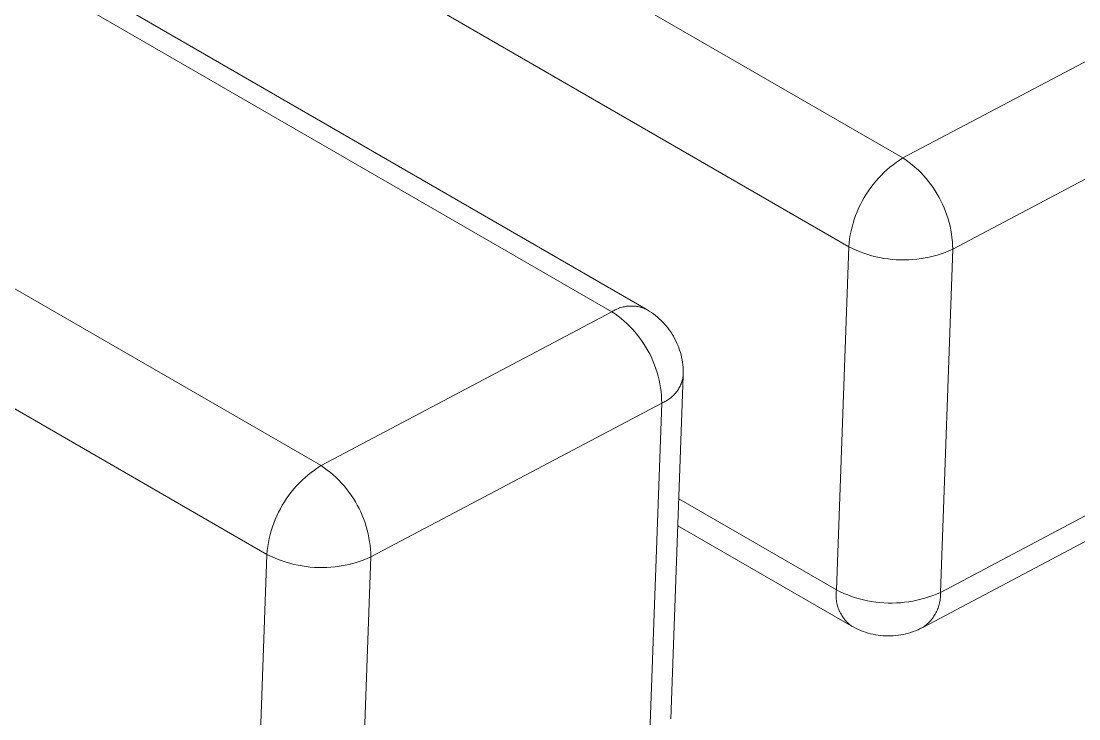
# Model space of a CAD drawing. Header units: inches. Extents: x -16 to 183, y -17 to 123.
# Drawn here: x 27.006 to 28.866, y -0.614 to 0.613 of the extents above; entities that cross this region are included whole.
import ezdxf

# ---------------------------------------------------------------- set-up
doc = ezdxf.new("R2010")
doc.units = ezdxf.units.IN
doc.layers.add('ZANO_R', color=7, linetype='Continuous', lineweight=0)

msp = doc.modelspace()

# ---------------------------------------------------------------- linework, layer by layer
at = {"layer": 'ZANO_R'}
for p, q in [((-4.17393, 19.26898), (28.55638, 0.37213)), ((28.46118, 0.21614), (-4.26914, 19.113)), ((28.04485, 0.10176), (-4.68546, 18.99862)), ((-4.62361, 19.00227), (28.10503, 0.10638)), ((-5.19698, 18.72825), (27.53333, -0.1686)), ((27.43812, -0.32459), (-5.29219, 18.57227)), ((28.55638, 0.37213), (29.06791, 0.64249)), ((29.15547, 0.482), (28.64394, 0.21164)), ((28.55047, 0.36833), (28.55638, 0.37213)), ((28.55638, 0.37213), (28.56199, 0.36829)), ((28.52824, 0.35118), (28.53357, 0.35576)), ((28.53357, 0.35576), (28.53906, 0.36015)), ((28.53906, 0.36015), (28.54469, 0.36434)), ((28.54469, 0.36434), (28.55047, 0.36833)), ((28.56199, 0.36829), (28.56746, 0.36425)), ((28.56746, 0.36425), (28.57278, 0.36003)), ((28.57278, 0.36003), (28.57796, 0.35563)), ((28.57796, 0.35563), (28.58298, 0.35104)), ((28.50861, 0.33112), (28.51325, 0.33639)), ((28.51325, 0.33639), (28.51808, 0.34149)), ((28.51808, 0.34149), (28.52307, 0.34643)), ((28.52307, 0.34643), (28.52824, 0.35118)), ((28.58298, 0.35104), (28.58783, 0.34629)), ((28.58783, 0.34629), (28.59252, 0.34137)), ((28.59252, 0.34137), (28.59703, 0.33629)), ((28.59703, 0.33629), (28.60137, 0.33105)), ((28.49582, 0.31438), (28.49989, 0.3201)), ((28.49989, 0.3201), (28.50416, 0.32569)), ((28.50416, 0.32569), (28.50861, 0.33112)), ((28.60137, 0.33105), (28.60551, 0.32567)), ((28.60551, 0.32567), (28.60947, 0.32014)), ((28.60947, 0.32014), (28.61323, 0.31448)), ((28.48485, 0.2964), (28.4883, 0.30252)), ((28.4883, 0.30252), (28.49196, 0.30851)), ((28.49196, 0.30851), (28.49582, 0.31438)), ((28.61323, 0.31448), (28.61679, 0.3087)), ((28.61679, 0.3087), (28.62015, 0.30279)), ((28.62015, 0.30279), (28.6233, 0.29677)), ((28.47581, 0.27738), (28.4786, 0.28382)), ((28.4786, 0.28382), (28.48162, 0.29017)), ((28.48162, 0.29017), (28.48485, 0.2964)), ((28.6233, 0.29677), (28.62624, 0.29064)), ((28.62624, 0.29064), (28.62896, 0.28441)), ((28.62896, 0.28441), (28.63147, 0.2781)), ((28.46881, 0.25751), (28.47091, 0.26421)), ((28.47091, 0.26421), (28.47325, 0.27084)), ((28.47325, 0.27084), (28.47581, 0.27738)), ((28.63147, 0.2781), (28.63375, 0.27169)), ((28.63375, 0.27169), (28.63581, 0.26522)), ((28.63581, 0.26522), (28.63764, 0.25867)), ((28.46391, 0.23703), (28.4653, 0.24391)), ((28.4653, 0.24391), (28.46694, 0.25074)), ((28.46694, 0.25074), (28.46881, 0.25751)), ((28.63764, 0.25867), (28.63924, 0.25207)), ((28.63924, 0.25207), (28.64061, 0.24541)), ((28.64061, 0.24541), (28.64175, 0.23871)), ((28.46184, 0.22313), (28.46276, 0.2301)), ((28.46276, 0.2301), (28.46391, 0.23703)), ((28.64175, 0.23871), (28.64265, 0.23198)), ((28.64265, 0.23198), (28.64332, 0.22521)), ((28.64332, 0.22521), (28.64375, 0.21843)), ((28.43956, -0.387), (28.46118, 0.21614)), ((28.46118, 0.21614), (28.46184, 0.22313)), ((28.4677, 0.21293), (28.46118, 0.21614)), ((28.47434, 0.20995), (28.4677, 0.21293)), ((28.48107, 0.20719), (28.47434, 0.20995)), ((28.48789, 0.20467), (28.48107, 0.20719)), ((28.4948, 0.20239), (28.48789, 0.20467)), ((28.64394, 0.21164), (28.62233, -0.3915)), ((28.63049, 0.2061), (28.62363, 0.20368)), ((28.63727, 0.20875), (28.63049, 0.2061)), ((28.64394, 0.21164), (28.63727, 0.20875)), ((28.64375, 0.21843), (28.64394, 0.21164)), ((28.50178, 0.20035), (28.4948, 0.20239)), ((28.50883, 0.19855), (28.50178, 0.20035)), ((28.51594, 0.197), (28.50883, 0.19855)), ((28.5231, 0.1957), (28.51594, 0.197)), ((28.53029, 0.19464), (28.5231, 0.1957)), ((28.53752, 0.19383), (28.53029, 0.19464)), ((28.54478, 0.19328), (28.53752, 0.19383)), ((28.55204, 0.19297), (28.54478, 0.19328)), ((28.55932, 0.19292), (28.55204, 0.19297)), ((28.56659, 0.19312), (28.55932, 0.19292)), ((28.57385, 0.19357), (28.56659, 0.19312)), ((28.58109, 0.19427), (28.57385, 0.19357)), ((28.5883, 0.19522), (28.58109, 0.19427)), ((28.59548, 0.19642), (28.5883, 0.19522)), ((28.60261, 0.19787), (28.59548, 0.19642)), ((28.60968, 0.19956), (28.60261, 0.19787)), ((28.61669, 0.2015), (28.60968, 0.19956)), ((28.62363, 0.20368), (28.61669, 0.2015)), ((28.07098, 0.11141), (28.07313, 0.11165)), ((28.07313, 0.11165), (28.07529, 0.11181)), ((28.07529, 0.11181), (28.07745, 0.1119)), ((28.07745, 0.1119), (28.07961, 0.11192)), ((28.07961, 0.11192), (28.08177, 0.11186)), ((28.08177, 0.11186), (28.08392, 0.11172)), ((28.08392, 0.11172), (28.08607, 0.11151)), ((27.53333, -0.1686), (28.04485, 0.10176)), ((28.04485, 0.10176), (28.04668, 0.10291)), ((28.04485, 0.10176), (28.05046, 0.09792)), ((28.04668, 0.10291), (28.04855, 0.104)), ((28.04855, 0.104), (28.05045, 0.10502)), ((28.05045, 0.10502), (28.05239, 0.10598)), ((28.05046, 0.09792), (28.05593, 0.09389)), ((28.05239, 0.10598), (28.05436, 0.10686)), ((28.05436, 0.10686), (28.05636, 0.10768)), ((28.05593, 0.09389), (28.06126, 0.08967)), ((28.05636, 0.10768), (28.05839, 0.10843)), ((28.05839, 0.10843), (28.06044, 0.10911)), ((28.06044, 0.10911), (28.06252, 0.10971)), ((28.06252, 0.10971), (28.06461, 0.11025)), ((28.06461, 0.11025), (28.06672, 0.11071)), ((28.06672, 0.11071), (28.06885, 0.1111)), ((28.06885, 0.1111), (28.07098, 0.11141)), ((28.08607, 0.11151), (28.08822, 0.11123)), ((28.08822, 0.11123), (28.09035, 0.11087)), ((28.09035, 0.11087), (28.09246, 0.11044)), ((28.09246, 0.11044), (28.09457, 0.10993)), ((28.09457, 0.10993), (28.09665, 0.10935)), ((28.09665, 0.10935), (28.09871, 0.1087)), ((28.09871, 0.1087), (28.10075, 0.10798)), ((28.10075, 0.10798), (28.10276, 0.10719)), ((28.10276, 0.10719), (28.10474, 0.10633)), ((28.10474, 0.10633), (28.10669, 0.1054)), ((28.1067, 0.10541), (28.11047, 0.1031)), ((28.11047, 0.1031), (28.11417, 0.10065)), ((28.11417, 0.10065), (28.11778, 0.09808)), ((28.11778, 0.09808), (28.1213, 0.09539)), ((28.1213, 0.09539), (28.12472, 0.09258)), ((28.06126, 0.08967), (28.06643, 0.08526)), ((28.06643, 0.08526), (28.07145, 0.08068)), ((28.07145, 0.08068), (28.07631, 0.07592)), ((28.07631, 0.07592), (28.08099, 0.071)), ((28.12472, 0.09258), (28.12805, 0.08965)), ((28.12805, 0.08965), (28.13127, 0.08661)), ((28.13127, 0.08661), (28.13439, 0.08347)), ((28.13439, 0.08347), (28.1374, 0.08021)), ((28.1374, 0.08021), (28.1403, 0.07686)), ((28.1403, 0.07686), (28.14307, 0.07341)), ((28.08099, 0.071), (28.08551, 0.06592)), ((28.08551, 0.06592), (28.08984, 0.06069)), ((28.08984, 0.06069), (28.09399, 0.0553)), ((28.14307, 0.07341), (28.14573, 0.06986)), ((28.14573, 0.06986), (28.14827, 0.06623)), ((28.14827, 0.06623), (28.15068, 0.06251)), ((28.15068, 0.06251), (28.15296, 0.05871)), ((28.15296, 0.05871), (28.15511, 0.05484)), ((28.09399, 0.0553), (28.09794, 0.04978)), ((28.09794, 0.04978), (28.10171, 0.04412)), ((28.10171, 0.04412), (28.10527, 0.03833)), ((28.10527, 0.03833), (28.10863, 0.03242)), ((28.15511, 0.05484), (28.15713, 0.05089)), ((28.15713, 0.05089), (28.15901, 0.04688)), ((28.15901, 0.04688), (28.16075, 0.04281)), ((28.16075, 0.04281), (28.16235, 0.03868)), ((28.16235, 0.03868), (28.1638, 0.03449)), ((28.10863, 0.03242), (28.11178, 0.0264)), ((28.11178, 0.0264), (28.11472, 0.02027)), ((28.11472, 0.02027), (28.11744, 0.01405)), ((28.1638, 0.03449), (28.16512, 0.03026)), ((28.16512, 0.03026), (28.16628, 0.02599)), ((28.16628, 0.02599), (28.1673, 0.02167)), ((28.1673, 0.02167), (28.16818, 0.01733)), ((28.11744, 0.01405), (28.11994, 0.00773)), ((28.11994, 0.00773), (28.12223, 0.00133)), ((28.12223, 0.00133), (28.12428, -0.00515)), ((28.16818, 0.01733), (28.1689, 0.01296)), ((28.1689, 0.01296), (28.16947, 0.00856)), ((28.16947, 0.00856), (28.16989, 0.00415)), ((28.16989, 0.00415), (28.17016, -0.00027)), ((28.12428, -0.00515), (28.12611, -0.01169)), ((28.12611, -0.01169), (28.12772, -0.0183)), ((28.12772, -0.0183), (28.12909, -0.02495)), ((28.17019, -0.01098), (28.14859, -0.61372)), ((28.16879, -0.01719), (28.16826, -0.01916)), ((28.16925, -0.01519), (28.16879, -0.01719)), ((28.16965, -0.01318), (28.16925, -0.01519)), ((28.16997, -0.01116), (28.16965, -0.01318)), ((28.17023, -0.00913), (28.16997, -0.01116)), ((28.17016, -0.00027), (28.17028, -0.0047)), ((28.17028, -0.0047), (28.17025, -0.00913)), ((28.12909, -0.02495), (28.13022, -0.03165)), ((28.13022, -0.03165), (28.13113, -0.03839)), ((28.16058, -0.03584), (28.15943, -0.03753)), ((28.16168, -0.03411), (28.16058, -0.03584)), ((28.16272, -0.03235), (28.16168, -0.03411)), ((28.1637, -0.03055), (28.16272, -0.03235)), ((28.16462, -0.02872), (28.1637, -0.03055)), ((28.16548, -0.02686), (28.16462, -0.02872)), ((28.16627, -0.02497), (28.16548, -0.02686)), ((28.167, -0.02306), (28.16627, -0.02497)), ((28.16766, -0.02112), (28.167, -0.02306)), ((28.16826, -0.01916), (28.16766, -0.02112)), ((28.13113, -0.03839), (28.13179, -0.04515)), ((28.13179, -0.04515), (28.13222, -0.05193)), ((28.13222, -0.05193), (28.13242, -0.05873)), ((28.13981, -0.0552), (28.138, -0.05618)), ((28.14157, -0.05417), (28.13981, -0.0552)), ((28.1433, -0.05307), (28.14157, -0.05417)), ((28.145, -0.05192), (28.1433, -0.05307)), ((28.14665, -0.05071), (28.145, -0.05192)), ((28.14826, -0.04945), (28.14665, -0.05071)), ((28.14983, -0.04813), (28.14826, -0.04945)), ((28.15135, -0.04676), (28.14983, -0.04813)), ((28.15282, -0.04534), (28.15135, -0.04676)), ((28.15425, -0.04387), (28.15282, -0.04534)), ((28.15562, -0.04235), (28.15425, -0.04387)), ((28.15694, -0.04079), (28.15562, -0.04235)), ((28.15821, -0.03918), (28.15694, -0.04079)), ((28.15943, -0.03753), (28.15821, -0.03918)), ((28.13242, -0.05873), (27.62089, -0.32909)), ((28.1108, -0.66187), (28.13242, -0.05873)), ((28.13431, -0.05794), (28.13242, -0.05873)), ((28.13617, -0.05709), (28.13431, -0.05794)), ((28.138, -0.05618), (28.13617, -0.05709)), ((28.62233, -0.3915), (29.13385, -0.12114)), ((27.50519, -0.18955), (27.51052, -0.18497)), ((27.51052, -0.18497), (27.516, -0.18058)), ((27.516, -0.18058), (27.52164, -0.17639)), ((27.52164, -0.17639), (27.52742, -0.1724)), ((27.52742, -0.1724), (27.53333, -0.1686)), ((27.53333, -0.1686), (27.53894, -0.17244)), ((27.53894, -0.17244), (27.54441, -0.17648)), ((27.54441, -0.17648), (27.54973, -0.1807)), ((27.54973, -0.1807), (27.55491, -0.1851)), ((27.55491, -0.1851), (27.55993, -0.18969)), ((29.10258, -0.1828), (28.59132, -0.45303)), ((27.48556, -0.20962), (27.4902, -0.20434)), ((27.4902, -0.20434), (27.49502, -0.19924)), ((27.49502, -0.19924), (27.50002, -0.1943)), ((27.50002, -0.1943), (27.50519, -0.18955)), ((27.55993, -0.18969), (27.56478, -0.19444)), ((27.56478, -0.19444), (27.56947, -0.19936)), ((27.56947, -0.19936), (27.57398, -0.20444)), ((27.57398, -0.20444), (27.57831, -0.20968)), ((27.47277, -0.22635), (27.47684, -0.22063)), ((27.47684, -0.22063), (27.4811, -0.21504)), ((27.4811, -0.21504), (27.48556, -0.20962)), ((27.57831, -0.20968), (27.58246, -0.21506)), ((27.58246, -0.21506), (27.58642, -0.22059)), ((27.58642, -0.22059), (27.59018, -0.22625)), ((27.4618, -0.24433), (27.46525, -0.23821)), ((27.46525, -0.23821), (27.46891, -0.23222)), ((27.46891, -0.23222), (27.47277, -0.22635)), ((27.59018, -0.22625), (27.59374, -0.23203)), ((27.59374, -0.23203), (27.5971, -0.23794)), ((27.5971, -0.23794), (27.60025, -0.24396)), ((28.16245, -0.22701), (28.43956, -0.387)), ((27.45276, -0.26335), (27.45555, -0.25691)), ((27.45555, -0.25691), (27.45857, -0.25057)), ((27.45857, -0.25057), (27.4618, -0.24433)), ((27.60025, -0.24396), (27.60319, -0.25009)), ((27.60319, -0.25009), (27.60591, -0.25632)), ((27.60591, -0.25632), (27.60842, -0.26264)), ((27.44575, -0.28322), (27.44786, -0.27652)), ((27.44786, -0.27652), (27.45019, -0.26989)), ((27.45019, -0.26989), (27.45276, -0.26335)), ((27.60842, -0.26264), (27.6107, -0.26904)), ((27.6107, -0.26904), (27.61276, -0.27551)), ((27.61276, -0.27551), (27.61459, -0.28206)), ((28.4652, -0.45008), (28.16075, -0.27431)), ((27.44086, -0.3037), (27.44225, -0.29682)), ((27.44225, -0.29682), (27.44388, -0.28999)), ((27.44388, -0.28999), (27.44575, -0.28322)), ((27.61459, -0.28206), (27.61619, -0.28866)), ((27.61619, -0.28866), (27.61756, -0.29532)), ((27.61756, -0.29532), (27.6187, -0.30202)), ((27.43879, -0.3176), (27.4397, -0.31063)), ((27.4397, -0.31063), (27.44086, -0.3037)), ((27.6187, -0.30202), (27.6196, -0.30875)), ((27.6196, -0.30875), (27.62027, -0.31552)), ((27.62027, -0.31552), (27.6207, -0.3223)), ((27.4165, -0.92773), (27.43812, -0.32459)), ((27.43812, -0.32459), (27.43879, -0.3176)), ((27.44465, -0.3278), (27.43812, -0.32459)), ((27.45128, -0.33079), (27.44465, -0.3278)), ((27.45802, -0.33354), (27.45128, -0.33079)), ((27.46484, -0.33606), (27.45802, -0.33354)), ((27.62089, -0.32909), (27.59927, -0.93223)), ((27.60744, -0.33463), (27.60058, -0.33705)), ((27.61422, -0.33198), (27.60744, -0.33463)), ((27.62089, -0.32909), (27.61422, -0.33198)), ((27.6207, -0.3223), (27.62089, -0.32909)), ((27.47175, -0.33834), (27.46484, -0.33606)), ((27.47873, -0.34038), (27.47175, -0.33834)), ((27.48578, -0.34218), (27.47873, -0.34038)), ((27.49289, -0.34373), (27.48578, -0.34218)), ((27.50004, -0.34503), (27.49289, -0.34373)), ((27.50724, -0.34609), (27.50004, -0.34503)), ((27.51447, -0.3469), (27.50724, -0.34609)), ((27.52172, -0.34745), (27.51447, -0.3469)), ((27.52899, -0.34776), (27.52172, -0.34745)), ((27.53627, -0.34781), (27.52899, -0.34776)), ((27.54354, -0.34761), (27.53627, -0.34781)), ((27.5508, -0.34716), (27.54354, -0.34761)), ((27.55804, -0.34646), (27.5508, -0.34716)), ((27.56525, -0.34551), (27.55804, -0.34646)), ((27.57243, -0.34431), (27.56525, -0.34551)), ((27.57956, -0.34286), (27.57243, -0.34431)), ((27.58663, -0.34117), (27.57956, -0.34286)), ((27.59364, -0.33923), (27.58663, -0.34117)), ((27.60058, -0.33705), (27.59364, -0.33923)), ((28.43906, -0.39165), (28.43927, -0.38932)), ((28.43927, -0.38932), (28.43956, -0.387)), ((28.44608, -0.39021), (28.43956, -0.387)), ((28.45272, -0.3932), (28.44608, -0.39021)), ((28.43889, -0.39632), (28.43893, -0.39399)), ((28.43892, -0.39866), (28.43889, -0.39632)), ((28.43904, -0.401), (28.43892, -0.39866)), ((28.43893, -0.39399), (28.43906, -0.39165)), ((28.43923, -0.40333), (28.43904, -0.401)), ((28.43951, -0.40565), (28.43923, -0.40333)), ((28.43987, -0.40796), (28.43951, -0.40565)), ((28.44031, -0.41026), (28.43987, -0.40796)), ((28.45945, -0.39595), (28.45272, -0.3932)), ((28.46627, -0.39847), (28.45945, -0.39595)), ((28.47318, -0.40075), (28.46627, -0.39847)), ((28.48016, -0.40279), (28.47318, -0.40075)), ((28.48721, -0.40459), (28.48016, -0.40279)), ((28.49432, -0.40614), (28.48721, -0.40459)), ((28.50148, -0.40744), (28.49432, -0.40614)), ((28.50867, -0.4085), (28.50148, -0.40744)), ((28.5159, -0.40931), (28.50867, -0.4085)), ((28.55947, -0.40887), (28.55223, -0.40957)), ((28.56668, -0.40792), (28.55947, -0.40887)), ((28.57386, -0.40672), (28.56668, -0.40792)), ((28.58099, -0.40527), (28.57386, -0.40672)), ((28.58806, -0.40358), (28.58099, -0.40527)), ((28.59507, -0.40164), (28.58806, -0.40358)), ((28.60201, -0.39946), (28.59507, -0.40164)), ((28.60888, -0.39705), (28.60201, -0.39946)), ((28.61565, -0.39439), (28.60888, -0.39705)), ((28.62233, -0.3915), (28.61565, -0.39439)), ((28.62133, -0.40773), (28.62087, -0.41001)), ((28.6217, -0.40543), (28.62133, -0.40773)), ((28.622, -0.40312), (28.6217, -0.40543)), ((28.62223, -0.40081), (28.622, -0.40312)), ((28.62237, -0.39848), (28.62223, -0.40081)), ((28.62233, -0.3915), (28.62242, -0.39383)), ((28.62243, -0.39616), (28.62237, -0.39848)), ((28.62242, -0.39383), (28.62243, -0.39616)), ((28.44083, -0.41254), (28.44031, -0.41026)), ((28.44142, -0.4148), (28.44083, -0.41254)), ((28.4421, -0.41704), (28.44142, -0.4148)), ((28.44285, -0.41926), (28.4421, -0.41704)), ((28.44368, -0.42144), (28.44285, -0.41926)), ((28.44458, -0.4236), (28.44368, -0.42144)), ((28.44556, -0.42573), (28.44458, -0.4236)), ((28.44661, -0.42781), (28.44556, -0.42573)), ((28.52316, -0.40986), (28.5159, -0.40931)), ((28.53042, -0.41017), (28.52316, -0.40986)), ((28.5377, -0.41022), (28.53042, -0.41017)), ((28.54497, -0.41002), (28.5377, -0.41022)), ((28.55223, -0.40957), (28.54497, -0.41002)), ((28.61453, -0.42746), (28.61342, -0.4295)), ((28.61558, -0.42538), (28.61453, -0.42746)), ((28.61656, -0.42327), (28.61558, -0.42538)), ((28.61746, -0.42112), (28.61656, -0.42327)), ((28.61829, -0.41895), (28.61746, -0.42112)), ((28.61905, -0.41675), (28.61829, -0.41895)), ((28.61973, -0.41452), (28.61905, -0.41675)), ((28.62034, -0.41228), (28.61973, -0.41452)), ((28.62087, -0.41001), (28.62034, -0.41228)), ((28.44774, -0.42987), (28.44661, -0.42781)), ((28.44893, -0.43188), (28.44774, -0.42987)), ((28.45019, -0.43385), (28.44893, -0.43188)), ((28.45153, -0.43577), (28.45019, -0.43385)), ((28.45292, -0.43765), (28.45153, -0.43577)), ((28.45438, -0.43947), (28.45292, -0.43765)), ((28.45591, -0.44125), (28.45438, -0.43947)), ((28.45749, -0.44297), (28.45591, -0.44125)), ((28.45913, -0.44463), (28.45749, -0.44297)), ((28.46083, -0.44624), (28.45913, -0.44463)), ((28.46259, -0.44779), (28.46083, -0.44624)), ((28.60047, -0.44586), (28.59874, -0.44742)), ((28.60214, -0.44425), (28.60047, -0.44586)), ((28.60376, -0.44258), (28.60214, -0.44425)), ((28.60533, -0.44085), (28.60376, -0.44258)), ((28.60683, -0.43908), (28.60533, -0.44085)), ((28.60828, -0.43725), (28.60683, -0.43908)), ((28.60966, -0.43538), (28.60828, -0.43725)), ((28.61098, -0.43346), (28.60966, -0.43538)), ((28.61223, -0.4315), (28.61098, -0.43346)), ((28.61342, -0.4295), (28.61223, -0.4315)), ((28.46439, -0.44927), (28.46259, -0.44779)), ((28.46625, -0.45069), (28.46439, -0.44927)), ((28.47018, -0.45287), (28.46625, -0.45069)), ((28.47418, -0.45491), (28.47018, -0.45287)), ((28.47825, -0.45681), (28.47418, -0.45491)), ((28.48239, -0.45857), (28.47825, -0.45681)), ((28.48658, -0.46018), (28.48239, -0.45857)), ((28.49082, -0.46165), (28.48658, -0.46018)), ((28.49512, -0.46296), (28.49082, -0.46165)), ((28.49945, -0.46413), (28.49512, -0.46296)), ((28.50383, -0.46515), (28.49945, -0.46413)), ((28.56172, -0.46429), (28.55734, -0.46528)), ((28.56607, -0.46314), (28.56172, -0.46429)), ((28.57037, -0.46184), (28.56607, -0.46314)), ((28.57462, -0.4604), (28.57037, -0.46184)), ((28.57882, -0.45881), (28.57462, -0.4604)), ((28.58296, -0.45707), (28.57882, -0.45881)), ((28.58704, -0.45519), (28.58296, -0.45707)), ((28.59105, -0.45317), (28.58704, -0.45519)), ((28.59324, -0.45172), (28.59132, -0.45303)), ((28.59512, -0.45035), (28.59324, -0.45172)), ((28.59695, -0.44891), (28.59512, -0.45035)), ((28.59874, -0.44742), (28.59695, -0.44891)), ((28.50824, -0.46601), (28.50383, -0.46515)), ((28.51267, -0.46672), (28.50824, -0.46601)), ((28.51713, -0.46728), (28.51267, -0.46672)), ((28.5216, -0.46768), (28.51713, -0.46728)), ((28.52609, -0.46793), (28.5216, -0.46768)), ((28.53058, -0.46801), (28.52609, -0.46793)), ((28.53507, -0.46795), (28.53058, -0.46801)), ((28.53956, -0.46772), (28.53507, -0.46795)), ((28.54403, -0.46735), (28.53956, -0.46772)), ((28.54849, -0.46681), (28.54403, -0.46735)), ((28.55293, -0.46612), (28.54849, -0.46681)), ((28.55734, -0.46528), (28.55293, -0.46612))]:
    msp.add_line(p, q, dxfattribs=at)

doc.saveas('drawing.dxf')
